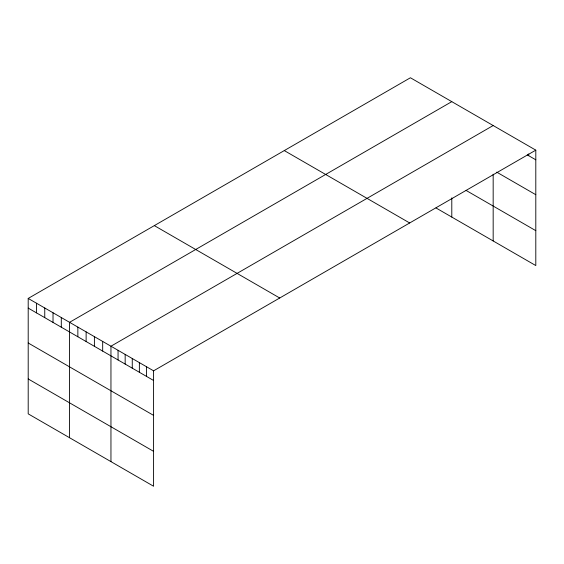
<?xml version="1.0" encoding="UTF-8"?>
<svg xmlns="http://www.w3.org/2000/svg" width="564" height="564" viewBox="0 0 564 564"><rect width="100%" height="100%" fill="white"/><g stroke="black" fill="none" stroke-linecap="round" stroke-linejoin="round"><path stroke-width="0.85" d="M535.8 150.151L153.584 370.823L153.584 486.238L28.2 413.849L28.2 298.434L410.416 77.761L535.8 150.151L535.8 265.566L435.993 207.947M451.792 101.647L69.576 322.319L69.576 437.742M493.169 125.539L110.953 346.211L110.953 461.627M527.277 154.888L535.8 159.809M496.722 172.147L535.8 194.707M466.09 190.421L535.8 230.669M284.284 150.581L409.668 222.97M154.332 225.614L279.716 298.003M28.2 298.434L153.584 370.823M28.2 308.092L153.584 380.481M28.2 342.99L153.584 415.379M28.2 378.952L153.584 451.341M528.694 153.951L528.694 155.706M493.169 174.184L493.169 240.955M451.792 197.872L451.792 217.069M146.478 366.72L146.478 376.378M139.371 362.617L139.371 372.275M132.265 358.514L132.265 368.172M125.166 354.411L125.166 364.076M118.059 350.314L118.059 359.973M102.676 341.431L102.676 351.09M94.4 336.652L94.4 346.31M86.13 331.879L86.13 341.537M77.853 327.099L77.853 336.757M61.3 317.546L61.3 327.205M53.023 312.766L53.023 322.425M44.753 307.986L44.753 317.645M36.477 303.213L36.477 312.872"/></g></svg>
